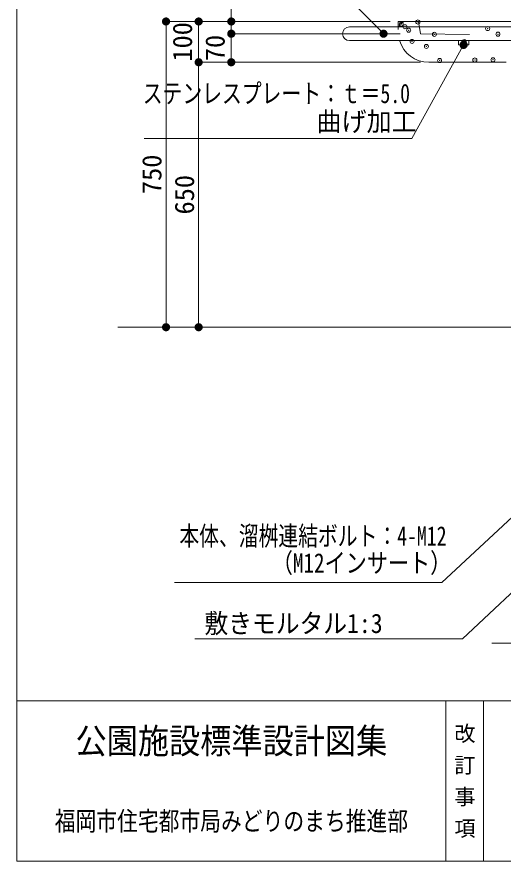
# Model space of a CAD drawing. Units: millimetres at full size, sheet at 1:20. Extents: x -6811 to -1335, y 4070 to 7803.
# Drawn here: x -6811 to -5619, y 4070 to 6141 of the extents above; entities that cross this region are included whole.
import ezdxf
from ezdxf.enums import TextEntityAlignment as Align

# ---------------------------------------------------------------- set-up
doc = ezdxf.new("R2010")
doc.units = ezdxf.units.MM
doc.header["$LTSCALE"] = 20
doc.header["$PDMODE"] = 32
doc.header["$PDSIZE"] = 10
doc.linetypes.add('DASHED_SPACED', pattern=[12, 6, -6])
for name, color, linetype, lineweight in [('_0-0_', 7, 'Continuous', 13), ('寸法', 1, 'Continuous', 13), ('本体', 7, 'Continuous', 13)]:
    doc.layers.add(name, color=color, linetype=linetype, lineweight=lineweight)
doc.styles.add('@ＭＳ ゴシック', font='')
doc.styles.add('ＭＳ ゴシック', font='')
doc.styles.get('@ＭＳ ゴシック').set_extended_font_data('@MS Gothic')
doc.styles.get('ＭＳ ゴシック').set_extended_font_data('MS Gothic')

# ---------------------------------------------------------------- blocks, each defined once
blk = doc.blocks.new('filled_dot')
at = {"color": 0, "linetype": 'Continuous', "lineweight": -2, "const_width": 1.25}
blk.add_lwpolyline([(-0.625, 0, 1), (0.625, 0, 1)], format="xyb", close=True, dxfattribs=at)

msp = doc.modelspace()

# ---------------------------------------------------------------- linework, layer by layer
at = {"layer": '_0-0_', "color": 6}
msp.add_line((-6811.45, 4462.81), (-1335.2, 4462.81), dxfattribs=at)
at = {"layer": '_0-0_'}
for p, q in [((-5759.34, 4462.81), (-5759.34, 4069.66)), ((-5667.41, 4462.81), (-5667.41, 4069.66))]:
    msp.add_line(p, q, dxfattribs=at)
at = {"layer": '_0-0_', "color": 6}
msp.add_lwpolyline([(-1335.2, 7693.29), (-6811.45, 7693.29), (-6811.45, 4069.66), (-1335.2, 4069.66)], close=True, dxfattribs=at)
at = {"layer": '寸法'}
for p, q in [((-6285.66, 6169.47), (-6285.66, 6059.5)), ((-6445.66, 5379.47), (-6445.66, 6129.47)), ((-6116.02, 6129.47), (-6445.66, 6129.47)), ((-6365.66, 6129.47), (-6365.66, 6029.47)), ((-6196.37, 6129.47), (-6365.66, 6129.47)), ((-5896.37, 6129.47), (-6285.66, 6129.47)), ((-5871.37, 6099.5), (-6285.66, 6099.5)), ((-6285.66, 6099.5), (-6285.66, 6029.47)), ((-5871.37, 6099.5), (-6285.66, 6099.5)), ((-5821.37, 6029.47), (-6365.66, 6029.47)), ((-6365.66, 6029.47), (-6365.66, 5379.47)), ((-5821.37, 6029.47), (-6365.66, 6029.47)), ((-5821.37, 6029.47), (-6285.66, 6029.47)), ((-6091.37, 5379.47), (-6445.66, 5379.47)), ((-6365.66, 5379.47), (-6374.66, 5379.47)), ((-5516.37, 4604), (-5646.37, 4604))]:
    msp.add_line(p, q, dxfattribs=at)
for points in [[(-5912.26, 6099.5), (-5926.39, 6113.66), (-6040.98, 6228.57), (-6697.31, 6228.57)], [(-5715.87, 6071.97), (-5725.57, 6054.48), (-5842.98, 5842.57), (-6499.31, 5842.57)], [(-5558.67, 4949.47), (-5573.28, 4935.82), (-5768.93, 4753.03), (-6425.26, 4753.03)], [(-5508.72, 4811.63), (-5523.34, 4797.98), (-5718.98, 4615.19), (-6375.31, 4615.19)]]:
    msp.add_lwpolyline(points, dxfattribs=at)
at = {"layer": '本体'}
for p, q in [((-5472.87, 6116.47), (-5995.87, 6116.47)), ((-5856.37, 6129.47), (-5876.37, 6129.47)), ((-5876.37, 6109.47), (-5876.37, 6129.47)), ((-5406.37, 6129.47), (-5856.37, 6129.47)), ((-5995.87, 6082.47), (-5472.87, 6082.47)), ((-5801.37, 6029.47), (-5611.37, 6029.47)), ((-5576.37, 5379.47), (-6564, 5379.47))]:
    msp.add_line(p, q, dxfattribs=at)
at = {"layer": '本体', "linetype": 'DASHED_SPACED'}
for p, q in [((-5826.37, 6129.47), (-5821.37, 6099.5)), ((-5821.37, 6099.5), (-5450.02, 6092.83))]:
    msp.add_line(p, q, dxfattribs=at)
at = {"layer": '本体'}
msp.add_lwpolyline([(-5728.37, 6082.47), (-5728.37, 6071.97), (-5703.37, 6071.97), (-5703.37, 6082.47)], dxfattribs=at)
for centre, radius, start, end in [((-5995.87, 6099.47), 17, 90, 270), ((-5856.37, 6109.47), 20, 90, 159.51183), ((-5801.37, 6104.47), 75, 197.0574, 270)]:
    msp.add_arc(centre, radius, start, end, dxfattribs=at)
at = {"layer": '本体', "linetype": 'DASHED_SPACED'}
msp.add_arc((-5715.87, 6084.47), 5, 203.57818, 336.42182, dxfattribs=at)
at = {"layer": '本体', "color": 4}
for p in [(-5828.14, 6128.3), (-5868.79, 6122.95), (-5859.83, 6116.54), (-5850.61, 6108.09), (-5656.81, 6112.11), (-5787.41, 6098.04), (-5631.71, 6098.33), (-5842.32, 6080.67), (-5807.11, 6068.23), (-5714.42, 6080.05), (-5774.72, 6033.79), (-5688.32, 6034.91), (-5643.84, 6035.46)]:
    msp.add_point(p, dxfattribs=at)

# ---------------------------------------------------------------- block references
at = {"layer": '寸法', "xscale": 8, "yscale": 8}
for p, rotation in [((-6445.66, 6129.47), 270), ((-6365.66, 6129.47), 270), ((-6285.66, 6129.47), 90), ((-5912.26, 6099.5), 134.9), ((-6285.66, 6099.5), 270), ((-6285.66, 6099.5), 270), ((-5715.87, 6071.97), 241), ((-6365.66, 6029.47), 90), ((-6365.66, 6029.47), 270), ((-6285.66, 6029.47), 90), ((-6445.66, 5379.47), 90), ((-6365.66, 5379.47), 90)]:
    msp.add_blockref('filled_dot', p, dxfattribs=dict(at, rotation=rotation))

# ---------------------------------------------------------------- texts
at = {"layer": '_0-0_', "style": 'ＭＳ ゴシック'}
for s, height, width, p in [('公園施設標準設計図集', 62.28, 0.9, (-6285.4, 4364.52)), ('福岡市住宅都市局みどりのまち推進部', 46.71, 0.8, (-6285.4, 4167.95))]:
    msp.add_text(s, height=height, dxfattribs=dict(at, width=width)).set_placement(p, align=Align.MIDDLE_CENTER)
at = {"layer": '_0-0_', "style": '@ＭＳ ゴシック'}
msp.add_text('改 訂 事 項', height=37.98, rotation=270, dxfattribs=at).set_placement((-5713.38, 4266.95), align=Align.MIDDLE_CENTER)
at = {"layer": '寸法', "style": 'ＭＳ ゴシック'}
for s, p in [('100', (-6405.66, 6079.47)), ('70', (-6325.66, 6064.48)), ('750', (-6480.66, 5754.47)), ('650', (-6400.66, 5704.47))]:
    msp.add_text(s, height=47.47, rotation=90, dxfattribs=at).set_placement(p, align=Align.MIDDLE_CENTER)
at = {"layer": '寸法', "color": 3, "style": 'ＭＳ ゴシック'}
for s, width, p in [('ステンレスプレート：ｔ＝5.0', 0.75, (-6502.67, 5915)), ('曲げ加工', 0.95, (-6076.97, 5846.32)), ('本体、溜桝連結ボルト：4-M12', 0.75, (-6412.96, 4829.47)), ('（M12インサート）', 0.8, (-6186.27, 4763.26)), ('敷きモルタル1:3', 0.9, (-6351.31, 4614.97))]:
    msp.add_text(s, height=47.47, dxfattribs=dict(at, width=width)).set_placement(p, align=Align.BOTTOM_LEFT)

doc.saveas('drawing.dxf')
